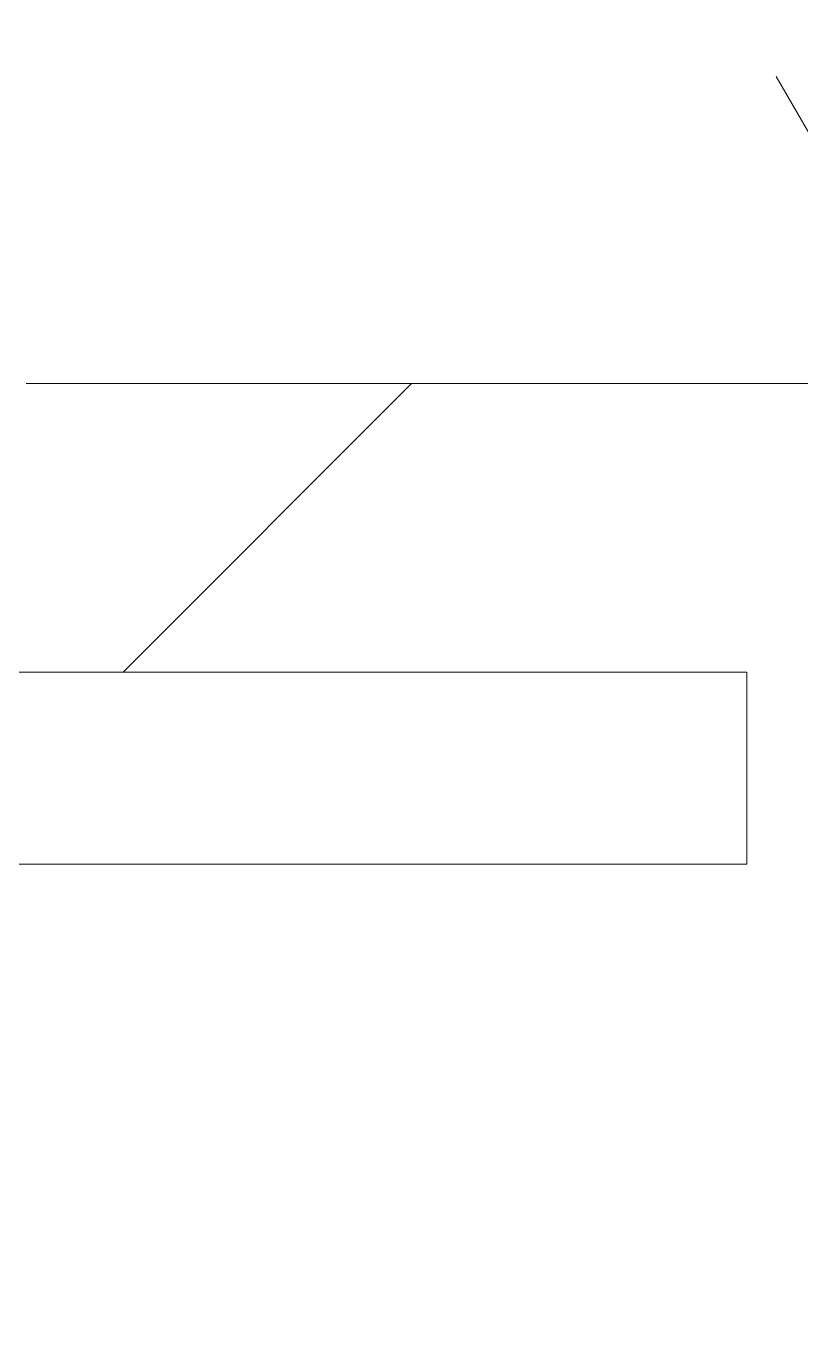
# Model space of a CAD drawing. Header units: millimetres. Extents: x -1113 to 415037, y -3642 to 28069.
# Drawn here: x 89424.7 to 89456.9, y 13444.5 to 13498.8 of the extents above; entities that cross this region are included whole.
import ezdxf

# ---------------------------------------------------------------- set-up
doc = ezdxf.new("R2010")
doc.units = ezdxf.units.MM
doc.layers.add('0) Стена 3.93м', color=3, linetype='Continuous', lineweight=60)
doc.layers.add('I-WALL', color=7, linetype='Continuous', lineweight=5)
for name, color, linetype, lineweight, true_color in [('A-DOOR-1', 7, 'Continuous', 5, 0xc0c0c0), ('A-DOOR-FRAM-1', 7, 'Continuous', 5, 0xc0c0c0), ('A-WALL-1', 9, 'Continuous', 5, 0x808080)]:
    doc.layers.add(name, color=color, linetype=linetype, lineweight=lineweight, true_color=true_color)

# ---------------------------------------------------------------- blocks, each defined once
blk = doc.blocks.new('110_Дверь_СКБ_1Ст_Внутренняя1 - Д-8 950x2100h_охрана-V22-Объем проектирования 1 этажа')
at = {"layer": 'A-DOOR-FRAM-1'}
for p, q in [((-422.5, -100), (-492.5, -100)), ((-492.5, -100), (-492.5, -108)), ((-492.5, -108), (-422.5, -108))]:
    blk.add_line(p, q, dxfattribs=at)
blk = doc.blocks.new('1floor')
at = {"layer": 'I-WALL'}
h = blk.add_hatch(dxfattribs=at)
h.set_pattern_fill('FP_191', color=256, style=0, pattern_type=2)
h.set_pattern_definition([(0, (0, 0), (243.84, 60.96), [20.117, -162.763, 20.117, -162.763, -975.36]), (0, (0, 0), (243.84, 60.96), [-365.76, 20.117, -345.643, 20.117, -162.763, -426.72]), (0, (0, 0), (243.84, 60.96), [-914.4, 20.117, -101.803, 20.117, -284.683]), (120, (91.44, 30.48), (-174.71291, 180.691634), [20.117, -162.763, 20.117, -162.763, -975.36]), (120, (91.44, 30.48), (-174.71291, 180.691634), [-365.76, 20.117, -345.643, 20.117, -162.763, -426.72]), (120, (91.44, 30.48), (-174.71291, 180.691634), [-914.4, 20.117, -101.803, 20.117, -284.683]), (240, (121.92, 152.4), (-69.12709, -241.651634), [20.117, -162.763, 20.117, -162.763, -975.36]), (240, (121.92, 152.4), (-69.12709, -241.651634), [-365.76, 20.117, -345.643, 20.117, -162.763, -426.72]), (240, (121.92, 152.4), (-69.12709, -241.651634), [-914.4, 20.117, -101.803, 20.117, -284.683])])
h.paths.add_polyline_path([(89420.455, 13620), (89550, 13620), (89550, 13640), (89360, 13640), (89360, 13620)])
h = blk.add_hatch(dxfattribs=at)
h.set_pattern_fill('FP_1', color=256, style=0, pattern_type=2)
h.set_pattern_definition([(45, (0, 0), (-114.04925, 114.04925), []), (45, (114.05, 0), (-114.04925, 114.04925), [201.612, -40.322, 6.706, -33.617])])
h.paths.add_polyline_path([(92515.05, 13400), (92810, 13400), (92810, 13620), (92250, 13620), (92250, 13400), (92280, 13400)])
h.paths.add_polyline_path([(90243.652, 13400), (91300, 13400), (91300, 13620), (89360, 13620), (89360, 13608), (89390, 13608), (89390, 13600), (89360, 13600), (89360, 13400), (89650, 13400)])
at = {"layer": 'A-WALL-1'}
blk.add_line((89360, 13620), (91270, 13620), dxfattribs=at)
at = {"layer": 'A-DOOR-1', "rotation": 180}
blk.add_blockref('110_Дверь_СКБ_1Ст_Внутренняя1 - Д-8 950x2100h_охрана-V22-Объем проектирования 1 этажа', (88897.5, 13500), dxfattribs=at)

msp = doc.modelspace()

# ---------------------------------------------------------------- block references
at = {"layer": '0) Стена 3.93м'}
msp.add_blockref('1floor', (64.702, -136.062), dxfattribs=at)

doc.saveas('drawing.dxf')
